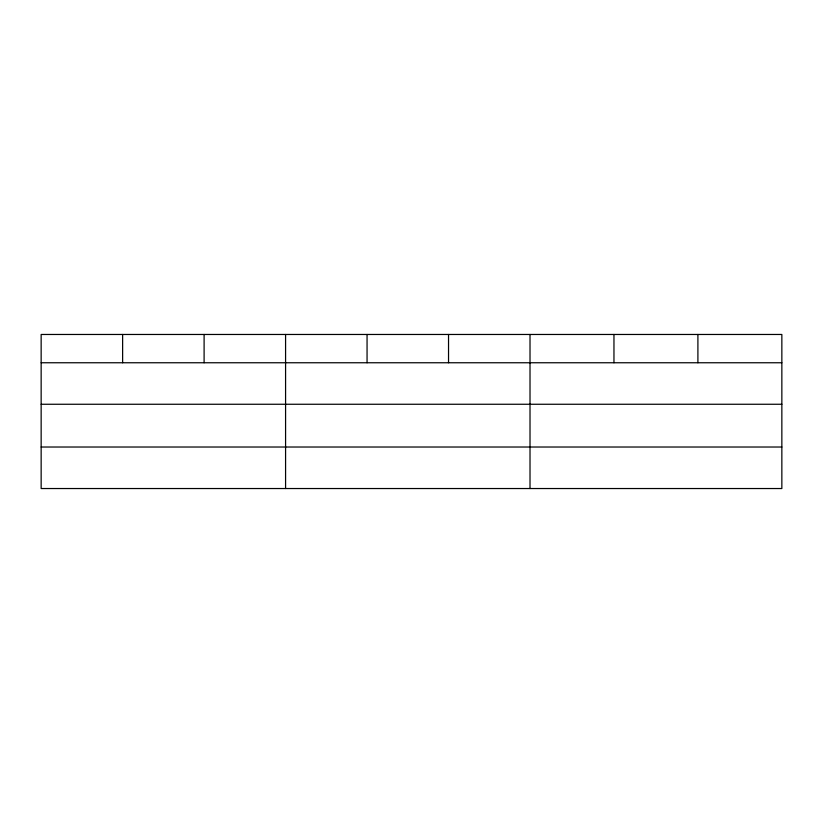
<?xml version="1.0" encoding="UTF-8"?>
<svg xmlns="http://www.w3.org/2000/svg" width="823" height="823" viewBox="0 0 823 823"><rect width="100%" height="100%" fill="white"/><g stroke="black" fill="none" stroke-linecap="round" stroke-linejoin="round"><path stroke-width="1.23" d="M781.85 404.258L781.85 334.467L41.15 334.467L41.15 488.533L781.85 488.533L781.85 404.258L41.15 404.258M41.15 362.758L781.85 362.758M41.15 447.023L781.85 447.023M697.904 334.467L697.904 362.758M613.958 334.467L613.958 362.758M530.012 334.467L530.012 488.533M448.535 334.467L448.535 362.758M367.058 334.467L367.058 362.758M285.581 334.467L285.581 488.533M204.104 334.467L204.104 362.758M122.627 334.467L122.627 362.758"/></g></svg>
